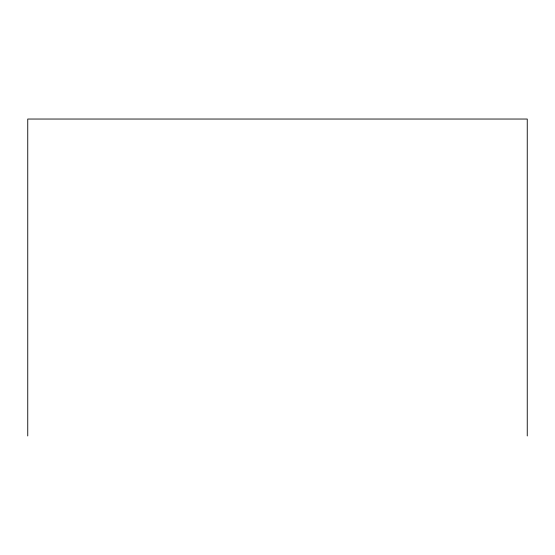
<?xml version="1.0" encoding="UTF-8"?>
<svg xmlns="http://www.w3.org/2000/svg" width="555" height="555" viewBox="0 0 555 555"><rect width="100%" height="100%" fill="white"/><g stroke="black" fill="none" stroke-linecap="round" stroke-linejoin="round"><path stroke-width="0.83" d="M527.25 435.959L527.25 119.041L27.75 119.041L27.75 435.959"/></g></svg>
